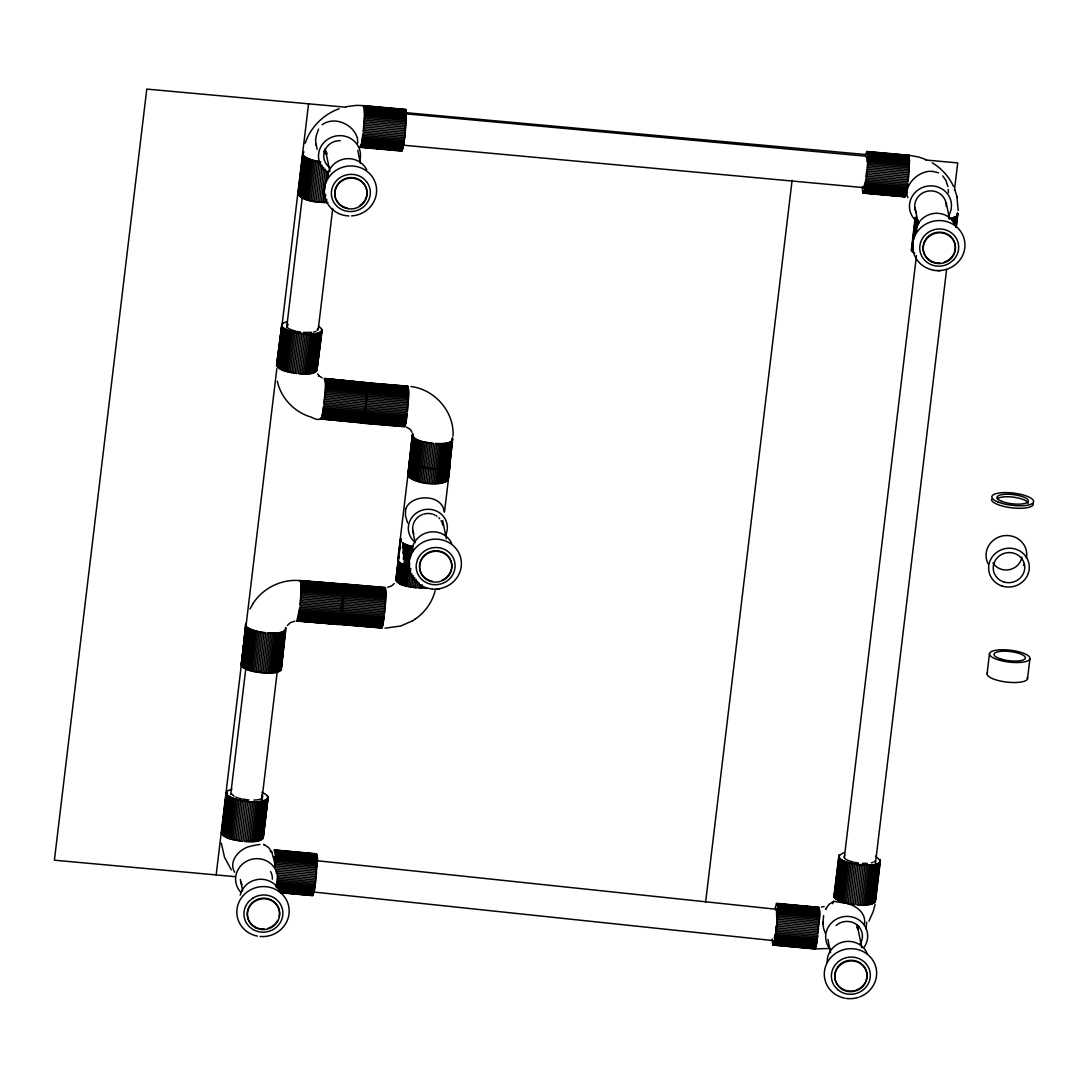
<?xml version="1.0" encoding="UTF-8"?>
<svg xmlns="http://www.w3.org/2000/svg" width="1088" height="1088" viewBox="0 0 1088 1088"><rect width="100%" height="100%" fill="white"/><g stroke="black" fill="none" stroke-linecap="round" stroke-linejoin="round"><path stroke-width="1.5" d="M339.184 620.364L339.918 624.458L343.25 604.982L343.454 583.97L342.094 587.044M361.855 421.722L362.766 423.232L365.826 406.178L366.765 387.763L366.085 382.704L365.418 383.479M342.761 610.001L384.554 613.537C384.676 606.193 387.614 592.81 384.649 587.942M365.663 407.837L407.442 411.332C407.415 404.886 410.53 389.912 407.211 386.974M341.292 584.718L342.149 584.079L342.802 590.118L341.768 609.008L300.002 605.608C300.519 597.366 301.947 588.853 300.37 580.693C282.132 578.612 262.97 587.942 253.069 603.486M453.03 436.234C454.553 411.985 434.86 389.368 410.897 386.539M274.87 867.612C274.584 862.634 276.937 853.468 274.162 850.313M312.038 894.839C315.819 893.058 315.262 878.764 316.486 873.147C315.139 867.952 321.776 851.564 312.365 854.189M772.208 939.053C773.677 966.838 781.674 884.952 775.173 907.963M776.329 929.601L818.081 933.409C816.34 927.52 825.425 904.985 814.654 907.487M324.741 378.461L366.452 382.663L367.105 390.796L365.622 408.53L323.898 404.328C324.061 397.229 327.379 383.411 324.224 379.059M404.722 110.541L405.62 109.439L406.3 115.015L404.954 135.918L363.202 132.11L364.494 115.26L363.882 105.631L356.619 105.359L346.025 106.733M862.294 187C863.41 214.608 871.814 137.129 865.504 154.89M866.388 177.915L908.14 181.71L909.473 160.82L908.806 155.244L907.909 156.346M956.855 196.262L958.174 210.528M875.432 856.188C898.688 872.562 818.625 863.219 844.383 852.543M956.855 217.899L957.454 212.894C959.099 217.41 951.728 217.913 948.804 218.321M342.162 597.625L342.19 591.546M776.778 919.17L776.451 908.534L775.608 909.935M447.78 477.7C447.59 488.539 407.986 483.956 408.34 473.742M408.898 468.751L412.787 433.826C412.855 442.163 427.149 441.986 433.459 443.414L429.012 483.344M318.539 326.087C329.27 333.499 308.638 335.485 303.661 333.798L298.52 373.714C303.362 373.633 317.941 375.918 316.268 368.166M417.724 581.278L416.99 587.942C410.734 586.5 396.467 586.758 396.386 578.517M316.064 872.236L316.023 859.18M823.616 915.606L823.004 923.005A21.039 0.721 84.5 0 1 823.521 928.227L824.133 929.941M341.795 604.003L341.156 610.422M866.565 171.306L866.048 176.514M776.261 925.67L775.676 930.743M338.966 624.254L296.548 620.799L338.613 624.512L341.768 609.008M281.806 662.578L281.248 667.583C280.84 674.927 268.233 672.574 262.956 672.874C255.612 671.663 245.779 671.609 241.114 664.986L246.296 623.084L245.915 626.402M241.291 665.502L245.902 623.533M242.583 656.39L243.141 651.386M243.698 646.394L244.256 641.403M244.814 636.398L245.371 631.407M241.604 666.033L245.643 624.009M242.053 666.577L246.038 626.062M242.638 667.107L246.5 626.593M243.358 667.638L247.792 627.667L247.085 627.137M244.202 668.168L248.635 628.198L247.792 627.667M245.154 668.685L249.601 628.701L248.635 628.198M246.242 669.174L250.675 629.204L249.601 628.701M247.425 669.664L251.858 629.694L250.675 629.204M248.703 670.126L253.137 630.156L251.858 629.694M250.063 670.562L254.51 630.591L253.137 630.156M251.518 670.97L255.966 630.999L254.51 630.591M253.028 671.35L257.475 631.38L255.966 630.999M254.606 671.704L259.053 631.734L257.475 631.38M256.224 672.017L260.671 632.046L259.053 631.734M257.883 672.289L262.33 632.318L260.671 632.046M259.57 672.534L264.017 632.55L262.33 632.318M261.27 672.724L265.703 632.754L264.017 632.55M262.956 672.874L267.403 632.903C272.68 632.59 285.274 634.943 285.695 627.613M264.642 672.982L269.09 633.012M266.302 673.05L270.749 633.08M267.934 673.064L272.381 633.094M269.511 673.05L273.958 633.066M271.034 672.969L275.482 632.998M272.49 672.86L276.937 632.89M273.863 672.71L278.31 632.726M275.155 672.506L279.602 632.536M276.338 672.262L280.786 632.291M277.426 671.99L281.874 632.006M278.406 671.663L282.853 631.693M279.262 671.31L283.696 631.339M279.983 670.929L284.43 630.958M280.582 670.521L285.029 630.55M282.363 657.587L282.921 652.596M283.478 647.591L284.022 642.6M284.58 637.595L285.138 632.604M281.044 670.072L285.491 630.102M281.37 669.61L285.94 628.13M395.855 579.958L400.819 538.506L400.262 543.51M395.964 580.475L398.738 555.465M399.106 552.119L400.506 538.968M407.823 475.225L412.311 434.792M396.222 580.992L398.793 556.838M399.364 552.65L399.894 546.842M407.946 475.755L412.474 434.302M397.215 574.75L397.582 571.418M398.317 564.74L398.684 561.408M396.603 581.522L398.82 561.517M408.19 476.286L412.651 436.356M409.156 469.975L409.714 464.984M410.271 459.993L410.638 456.661M411.386 450.01L411.754 446.678M412.488 440.028L412.869 436.696M408.585 476.816L413.046 436.9M397.134 582.053L399.35 562.047M409.115 477.36L413.576 437.43M397.8 582.583L400.017 562.564M409.782 477.904L414.242 437.974M398.589 583.1L400.806 563.094M402.465 548.094L403.022 543.089L402.234 542.558M410.57 478.434L415.031 438.505M399.5 583.617L401.717 563.611M402.818 553.602L403.934 543.606L403.022 543.089M411.495 478.965L415.942 439.035M400.52 584.12L402.737 564.114M403.294 559.11L404.954 544.109L403.934 543.606M412.529 479.468L416.976 439.552M401.662 584.61L406.096 544.585L404.954 544.109M413.658 479.971L418.118 440.042M402.9 585.072L407.334 545.061L406.096 544.585M414.909 480.447L419.356 440.518M404.233 585.521L408.666 545.51L407.334 545.061M416.242 480.896L420.689 440.966M405.647 585.942L410.081 545.918L408.666 545.51M417.656 481.318L422.103 441.402M407.13 586.337L409.714 562.986M410.271 557.981L411.563 546.312L410.081 545.918M419.152 481.726L423.599 441.796M408.68 586.69L410.706 568.358M412.556 551.684L412.923 548.338M420.702 482.079L425.15 442.163M410.285 587.017L411.767 573.675M422.307 482.419L426.754 442.49M411.93 587.316L413.222 575.634M423.953 482.705L428.4 442.775M413.603 587.561L414.705 577.565M425.626 482.963L430.073 443.034M415.29 587.778L416.214 579.442M427.312 483.167L431.759 443.251M419.234 583.073L418.676 588.078L426.632 588.064M430.698 483.466L435.146 443.537C439.987 443.265 453.193 445.169 452.227 437.77M420.349 588.159L420.716 584.827M432.371 483.548L436.818 443.618M421.994 588.2L422.362 584.868M434.017 483.589L438.464 443.659M435.608 483.575L440.069 443.646M437.158 483.521L441.606 443.591M438.641 483.426L443.102 443.496M440.055 483.276L444.502 443.36M441.374 483.099L445.835 443.17M442.612 482.868L447.059 442.938M443.741 482.596L448.188 442.68M444.761 482.297L449.208 442.367M445.658 481.957L450.119 442.027M446.447 481.576L447.005 476.585M447.372 473.253L450.894 441.646M447.277 479.495L451.547 441.238M449.82 459.394L450.187 456.076M450.935 449.412L451.302 446.094M447.617 480.733L448.161 475.742M448.718 470.75L452.064 440.803M447.984 480.27L452.554 438.314M448.229 479.781L452.744 438.845M296.847 621.112L299.826 607.24L341.591 610.64M404.002 426.074C406.722 426.061 406.341 416.106 407.266 412.964L365.473 409.469M216.172 874.929L244.27 640.397M244.678 637.01L245.29 631.951M245.888 626.892L276.814 368.737M277.426 363.664L278.038 358.605M278.433 355.232L279.045 350.173M279.453 346.8L308.557 103.822M261.773 792.295C279.371 800.088 254.075 803.556 247.724 801.421L242.937 841.391C235.797 839.936 225.488 839.909 221.517 832.864L226.372 792.39L228.086 790.568L231.907 789.249M327.964 202.64C318.09 201.987 304.327 202.572 298.085 193.8L302.94 153.326L304.001 151.912M221.598 833.394L226.59 791.887M298.166 194.33L303.158 152.823M221.83 833.925L226.943 791.425M298.398 194.861L302.94 153.326M222.197 834.482L226.984 794.512L226.372 792.39M298.765 195.418L303.185 154.904M222.714 835.026L226.984 794.512M299.282 195.962L303.552 155.448M223.366 835.584L228.154 795.627L227.501 795.07M299.921 196.52L304.708 156.55L304.069 156.006M224.142 836.142L228.929 796.171L228.154 795.627M300.71 197.078L305.497 157.107L304.708 156.55M225.053 836.686L229.84 796.715L228.929 796.171M301.621 197.622L306.408 157.651L305.497 157.107M230.71 794.485L245.834 668.318M286.674 327.447L302.192 197.907M226.086 837.216L230.887 797.246L229.84 796.715M302.654 198.152L307.442 158.182L306.408 157.651M227.242 837.733L232.03 797.762L230.887 797.246M303.81 198.669L308.598 158.698L307.442 158.182M228.494 838.236L233.281 798.266L232.03 797.762M305.062 199.158L309.849 159.202L308.598 158.698M229.854 838.712L234.641 798.742L233.281 798.266M306.422 199.648L311.209 159.678L309.849 159.202M231.295 839.161L236.082 799.19L234.641 798.742M307.863 200.097L312.65 160.126L311.209 159.678M232.805 839.582L237.606 799.612L236.082 799.19M309.373 200.518L314.16 160.548L312.65 160.126M234.396 839.977L239.183 800.006L237.606 799.612M310.964 200.913L315.751 160.942L314.16 160.548M236.042 840.33L240.829 800.374L239.183 800.006M312.61 201.266L317.397 161.31L315.751 160.942M237.728 840.657L242.515 800.686L240.829 800.374M314.296 201.593L319.083 161.622L317.397 161.31M239.455 840.942L244.242 800.972L242.515 800.686M316.01 201.878L320.606 163.581M241.196 841.187L245.983 801.217L244.242 800.972M317.75 202.123L322.143 165.485M319.505 202.314L323.694 167.348M249.478 801.57L244.691 841.541C250.634 841.364 259.393 843.173 263.296 837.638L268.083 797.681M321.246 202.477L325.244 169.17M246.418 841.65L251.206 801.693M322.986 202.586L326.767 170.952M248.118 841.718L252.906 801.747M324.686 202.654L325.679 194.33M327.678 177.67L328.277 172.679M249.778 841.731L254.565 801.774M326.346 202.667L326.74 199.335M251.396 841.704L256.183 801.747M252.946 841.636L257.734 801.666M254.415 841.514L259.202 801.557M255.802 841.35L260.59 801.394M261.8 798.769L261.759 795.015M257.094 841.146L261.882 801.176M262.058 798.347L277.372 670.507M318.213 329.623L332.724 208.502M262.358 799.585L262.208 795.437M258.291 840.902L263.078 800.931M259.379 840.602L264.166 800.646M260.331 840.276L265.132 800.306M261.174 839.909L265.962 799.952M261.882 839.514L266.669 799.544M262.453 839.079L267.634 796.076M262.874 838.63L267.934 796.62M263.16 838.141L268.083 797.15M397.732 559.994L409.7 460.074M444.53 511.741L450.119 465.106M705.582 902.428L792.105 180.241M859.833 864.715L855.046 904.672C847.892 903.339 838.508 903.04 833.911 896.634L838.943 855.141M914.722 253.368L911.363 250.077L915.185 217.41M834.115 897.178L838.902 857.208M911.581 250.621L915.566 217.314M833.911 896.634L835.135 889.644M835.53 886.326L836.128 881.321M836.522 877.989L837.121 872.998M837.719 868.006L838.318 863.002M838.726 859.67L839.324 854.678M912.791 241.427L913.39 236.436M913.784 233.104L914.396 228.099M914.994 223.108L915.593 218.117M834.469 897.722L839.256 857.766M911.934 251.165L915.715 219.531M834.958 898.28L839.746 858.31M912.424 251.722L913.226 245.058M914.015 238.394L916.409 218.416M835.598 898.838L840.385 858.867M913.063 252.266L913.458 248.948M915.049 235.62L916.844 220.633M836.359 899.382L841.146 859.411M916.422 231.173L917.823 219.518M837.257 899.926L842.044 859.955M918.122 225.053L918.517 221.734M838.277 900.456L843.064 860.499M844.342 857.507L916.463 255.626M839.419 900.986L844.206 861.016M840.657 901.476L845.444 861.519M842.003 901.966L846.79 861.995M843.431 902.414L848.218 862.458M844.941 902.85L849.728 862.879M846.518 903.244L851.306 863.274M848.164 903.611L852.951 863.641M849.837 903.938L854.624 863.967M851.55 904.223L856.351 864.253M853.291 904.468L858.078 864.511M861.587 864.878L856.8 904.835C862.036 904.563 875.255 906.984 875.214 899.422L875.813 894.431M858.527 904.958L863.314 864.987M860.227 905.026L865.028 865.055M861.9 905.053L866.687 865.082M863.518 905.026L868.306 865.069M865.069 904.958L869.87 865.001M866.565 904.849L871.352 864.878M867.966 904.686L872.753 864.729M865.939 928.962L866.742 922.216M954.475 189.91L957.712 162.914L925.589 159.99M869.271 904.482L874.058 864.525M870.468 904.237L875.255 864.28M952.326 221.054L952.721 217.722M875.486 863.056L946.587 269.606M871.57 903.951L876.357 863.994M953.224 222.428L953.822 217.437M872.549 903.638L877.336 863.668M953.999 223.774L954.802 217.11M873.406 903.271L878.193 863.301M954.652 225.08L955.658 216.743M874.126 902.877L878.914 862.906M955.373 224.686L956.379 216.349M874.711 902.455L879.498 862.485M955.767 225.923L956.964 215.927M876.411 889.426L877.01 884.435M877.404 881.103L878.002 876.112M878.601 871.121L879.199 866.116M879.594 862.784L880.002 859.452M955.862 226.222L956.257 222.89M875.16 901.993L880.274 859.996M956.012 227.134L957.739 213.438M875.459 901.517L880.41 860.54M956.284 227.297L957.875 213.982M987.088 673.744L989.482 653.766M1027.507 678.776L1029.901 658.784A20.373 5.97 6.8 0 0 1000.878 649.781A20.373 5.97 6.8 0 0 998.362 659.886A20.373 5.97 6.8 0 0 1029.901 658.784M401.322 150.81L402.982 148.213L404.954 135.918M339.782 624.43L381.725 627.994L382.786 625.26L384.377 615.142L342.57 611.606M948.45 192.63L948.246 189.462M814.327 948.138C817.156 948.79 816.925 938.06 817.877 935.082L776.138 931.274M298.085 193.8L298.724 192.318M303.661 333.798L301.961 333.622L296.82 373.538C290.088 372.028 280.01 371.919 276.583 364.997L281.833 324.605L283.642 322.878L287.49 321.667M276.624 365.514L282.078 324.129M276.801 366.03L281.833 324.605M277.127 366.574L282.472 323.68M277.576 367.105L282.717 327.202L281.942 326.128M278.174 367.649L282.717 327.202M278.895 368.193L284.036 328.29L283.315 327.746M279.738 368.737L284.879 328.821L284.036 328.29M280.718 369.267L285.858 329.351L284.879 328.821M221.517 832.864L222.659 830.946M286.824 327.556L287.762 323.938L287.327 327.257M281.792 369.77L286.933 329.868L285.858 329.351M282.975 370.274L288.116 330.371L286.933 329.868M284.267 370.763L289.408 330.847L288.116 330.371M285.627 371.212L290.768 331.31L289.408 330.847M287.082 371.647L292.223 331.731L290.768 331.31M288.592 372.055L293.746 332.139L292.223 331.731M290.17 372.422L295.31 332.506L293.746 332.139M291.802 372.762L296.942 332.846L295.31 332.506M293.447 373.062L298.588 333.146L296.942 332.846M295.134 373.32L300.274 333.404L298.588 333.146M300.193 373.85L305.334 333.934M301.852 373.932L306.993 334.03M303.47 373.986L308.611 334.07M305.048 373.973L310.189 334.07M306.558 373.932L311.698 334.016M308.013 373.837L313.154 333.934M309.373 373.701L314.527 333.798M310.665 373.524L315.806 333.608M311.848 373.306L316.989 333.39M312.922 373.034L318.063 333.132M313.888 372.735L319.029 332.819M314.731 372.395L319.872 332.493M315.452 372.028L320.593 332.112M316.037 371.62L321.178 331.704M316.499 371.185L321.64 331.282M316.812 370.722L322.048 329.31M316.989 370.246L322.157 329.827M359.462 146.581C362.236 147.587 362.086 136.598 363.011 133.783L404.75 137.578M362.032 421.437L362.467 423.191L365.622 408.53M904.386 196.18C907.161 197.186 907.011 186.211 907.936 183.382L866.184 179.588M274.638 867.585L274.842 865.871M277.29 381.072C280.881 398.099 294.481 412.284 311.127 417.098C324.183 424.021 321.762 414.392 323.694 405.933L365.405 410.149M364.766 411.563L364.453 413.644M865.409 181.274L863.668 188.02L863.097 186.415M340.68 613.822L340.027 617.386M364.67 411.998L364.317 414.011M775.186 934.089L774.33 938.21M403.634 141.29L403.131 143.752M405.62 509.102C411.25 493.53 442.612 493.83 444.176 511.85M276.583 364.997L276.937 364.045M875.078 904.441L873.188 911.622L868.904 921.142M859.03 926.378L857.847 928.948M342.135 590.24L342.938 588.445L342.761 606.111L341.265 617.073L340 619.494M435.159 590.689C432.235 602.194 424.946 612.462 415.14 619.14M357.53 143.426L357.707 142.324A21.039 0.721 84.5 0 0 357.449 138.421C353.627 124.182 334.383 115.668 322.102 124.794M405.674 508.817L405.43 515.685L407.619 522.974M305.225 143.181C310.461 127.269 323.449 114.322 339.184 108.718M327.23 153.762L326.373 152.293M864.348 923.916A24.385 2.734 -81.1 0 0 864.688 922.529C865.368 911.622 854.474 904.726 844.914 902.986A21.488 6.569 -4.8 0 1 840.521 902.401L833.802 901.34A13.926 13.246 -11.5 0 1 833.435 902.142M318.594 129.091L316.227 135.714A24.385 2.734 -81.1 0 1 315.547 140.529L317.138 149.328M365.745 383.738L366.602 382.745L324.578 378.515M341.999 583.93L300.07 580.516L299.513 581.318L342.407 584.814M249.954 609.008L253.273 603.16M363.174 106.23L363.882 105.631M866.021 157.094L866.755 157.08L867.054 161.772M857.888 925.738L856.664 927.778M317.206 330.453L317.533 328.93M287.286 625.559L290.374 622.635L294.821 621.139M394.237 583.549L391.544 585.915L387.79 587.302M241.849 663.054L241.114 664.986M874.847 861.138L874.072 861.805M912.506 247.642L911.363 250.077M844.75 855.29C841.813 859.534 850.571 861.206 853.359 862.077M287.259 324.238C284.09 328.358 292.835 330.249 295.582 331.119M384.921 628.17L400.765 626.022L412.624 620.758M412.461 620.867L415.33 619.018M315.846 331.391L313.602 332.085M833.843 901.231L829.029 904.4L825.561 909.119A13.926 13.246 -11.5 0 0 826.404 908.779M872.889 862.376L871.338 862.825M824.16 906.522L821.372 907.066M259.991 844.465L254.306 845.322A21.039 6.419 -4.8 0 1 249.669 846.423C239.047 849.279 228.208 861.111 234.641 872.25M828.974 948.464L814.735 948.954M311.685 332.398L303.266 332.411M253.939 800.102C256.7 799.694 262.793 800.17 262.766 796.253M867.286 863.369L862.376 863.369M432.534 589.274L439.158 589.057M933.545 270.368L940.141 270.79M299.894 580.638L342.149 584.079M299.703 580.91L342.285 584.378M300.737 581.998L342.516 585.385M300.832 582.692L342.611 586.092M300.914 583.535L342.679 586.922M300.968 584.487L342.734 587.874M301.009 585.548L342.774 588.948M301.036 586.718L342.802 590.118M301.036 587.996L342.815 591.396M301.022 589.356L342.802 592.756M300.995 590.798L342.761 594.198M300.941 592.321L342.72 595.707M300.886 593.885L342.652 597.285M300.805 595.517L342.57 598.903M300.71 597.176L342.475 600.562M300.587 598.849L342.366 602.249M300.465 600.549L342.23 603.949M300.315 602.249L342.094 605.649M300.166 603.935L341.931 607.335M299.635 608.831L341.414 612.231M299.445 610.368L341.21 613.754M299.241 611.837L341.02 615.223M299.037 613.224L340.802 616.61M298.833 614.516L340.598 617.916M298.615 615.726L340.381 619.126M298.398 616.828L340.177 620.228M298.194 617.821L339.959 621.207M297.976 618.678L339.755 622.078M297.772 619.426L339.551 622.826M297.568 620.038L339.347 623.438M297.378 620.514L339.143 623.914M296.684 621.03L338.79 624.458M366.085 382.704L407.878 386.199M365.772 382.813L408.014 386.362M365.595 383.071L408.136 386.662M366.452 383.615L408.245 387.097M366.547 384.186L408.34 387.682M366.629 384.907L408.422 388.389M366.683 385.737L408.476 389.218M366.738 386.689L408.53 390.184M366.765 387.763L408.558 391.258M366.778 388.946L408.558 392.428M366.765 390.225L408.558 393.706M366.738 391.585L408.53 395.08M366.71 393.026L408.49 396.522M366.642 394.55L408.435 398.031M366.574 396.127L408.367 399.609M366.479 397.746L408.272 401.227M366.384 399.405L408.177 402.886M366.262 401.091L408.054 404.573M366.126 402.791L407.918 406.273M365.976 404.491L407.769 407.973M365.826 406.178L407.619 409.659M365.296 411.06L407.089 414.555M365.106 412.597L406.898 416.078M364.902 414.052L406.694 417.547M364.698 415.439L406.49 418.921M364.494 416.731L406.286 420.226M364.29 417.942L406.082 421.423M364.086 419.03L405.878 422.525M363.882 420.022L405.674 423.504M363.678 420.879L405.47 424.374M363.474 421.614L405.266 425.109M363.283 422.226L405.076 425.721M363.106 422.702L404.899 426.183M362.331 422.96L404.722 426.523M362.467 423.191L404.546 426.714M343.182 583.916L385.261 587.506M343.019 584.093L385.383 587.751M342.842 584.419L385.492 588.146M343.781 585.126L385.587 588.662M343.862 585.793L385.669 589.315M343.93 586.568L385.723 590.104M343.971 587.479L385.778 591.015M343.998 588.513L385.805 592.035M344.012 589.642L385.818 593.178M344.012 590.879L385.818 594.415M341.822 591.654L345.168 591.94M343.985 592.212L385.791 595.748M341.673 592.498L345.005 592.783M343.958 593.626L385.75 597.162M343.903 595.109L385.696 598.645M343.822 596.659L385.628 600.195M343.74 598.264L385.533 601.8M343.631 599.91L385.438 603.446M343.522 601.596L385.315 605.132M343.386 603.282L385.193 606.818M343.25 604.982L385.043 608.518M343.101 606.682L384.894 610.218M342.924 608.355L384.73 611.891M342.38 613.17L384.186 616.706M342.19 614.652L383.996 618.188M341.986 616.08L383.792 619.602M341.782 617.413L383.588 620.949M341.591 618.65L383.384 622.186M341.387 619.793L383.18 623.329M341.183 620.813L382.976 624.349M340.979 621.738L382.786 625.26M340.789 622.526L382.582 626.062M340.598 623.179L382.391 626.715M340.408 623.71L382.214 627.246M339.538 623.941L382.038 627.64M339.646 624.254L381.874 627.885M248.907 799.979L242.42 799.068M363.555 105.645L405.62 109.439M866.728 151.45L908.806 155.244M364.018 105.849L405.77 109.657M866.551 151.667L908.956 155.462M364.14 106.216L405.892 110.01M867.326 152.021L909.078 155.815M364.262 106.719L406.001 110.514M867.435 152.524L909.187 156.318M364.358 107.358L406.096 111.166M867.53 153.163L909.282 156.971M364.426 108.134L406.178 111.942M867.612 153.938L909.364 157.746M345.753 107.209L146.785 89.094L54.4 860.2L235.28 876.67M404.913 112.594L866.429 154.605M364.48 109.045L406.232 112.839M867.666 154.85L909.418 158.644M364.521 110.078L406.273 113.873M867.707 155.883L909.459 159.678M404.79 113.71L866.415 156.25M364.548 111.221L406.3 115.015M867.734 157.026L909.473 160.82M364.548 112.472L406.3 116.266M867.734 158.277L909.473 162.071M364.534 113.818L406.273 117.613M867.707 159.623L909.459 163.418M364.494 115.26L406.246 119.054M867.68 161.065L909.432 164.859M364.439 116.77L406.191 120.578M867.626 162.574L909.364 166.382M364.371 118.361L406.11 122.169M867.544 164.166L909.296 167.96M364.276 120.006L406.028 123.801M867.462 165.811L909.201 169.606M364.167 121.693L405.919 125.501M867.354 167.498L909.092 171.292M364.045 123.42L405.797 127.214M867.231 169.225L908.97 173.019M363.909 125.161L405.647 128.969M867.082 170.966L908.834 174.76M363.746 126.915L405.498 130.71M866.932 172.72L908.684 176.514M363.582 128.67L405.321 132.464M866.769 174.474L908.507 178.269M363.406 130.397L405.144 134.205M866.578 176.202L908.33 180.01M362.794 135.402L404.546 139.196M865.98 181.206L907.732 185.001M362.576 136.952L404.328 140.76M865.762 182.757L907.514 186.565M362.358 138.434L404.11 142.242M865.545 184.239L907.297 188.047M362.141 139.835L403.879 143.643M865.314 185.64L907.066 189.448M361.91 141.141L403.662 144.949M865.096 186.946L906.834 190.754M403.811 145.248L863.722 187.626M361.678 142.351L403.43 146.146M864.865 188.156L906.617 191.95M361.461 143.439L403.199 147.234M864.634 189.244L906.386 193.038M361.23 144.418L402.982 148.213M864.416 190.223L906.168 194.018M361.012 145.262L402.764 149.056M864.198 191.066L905.937 194.861M360.794 145.982L402.546 149.777M863.981 191.787L905.733 195.582M360.59 146.554L402.342 150.362M863.777 192.358L905.515 196.166M369.485 147.492L372.817 147.791M381.167 148.553L384.513 148.866M392.863 149.614L396.195 149.926M870.998 193.147L874.33 193.446M882.681 194.208L886.026 194.507M894.377 195.269L897.709 195.568M360.386 147.002L402.138 150.797M863.573 192.807L905.325 196.602M364.589 147.465L372.939 148.226M376.285 148.526L384.635 149.287M387.967 149.6L396.318 150.362M866.102 193.12L874.453 193.882M877.798 194.181L886.135 194.942M889.481 195.242L897.831 196.003M901.177 196.316L904.509 196.615M359.72 147.302L401.948 151.096M862.893 193.106L905.134 196.901M274.516 849.973L316.418 853.822M274.339 850.068L316.567 854.026M277.494 850.612L285.845 851.374M289.19 851.673L297.541 852.434M300.873 852.734L309.223 853.495M312.569 853.808L315.901 854.107M274.951 850.571L316.69 854.366M277.304 850.993L280.636 851.306M288.986 852.054L294.005 852.516M300.682 853.128L305.687 853.577M275.06 851.047L316.812 854.855M275.155 851.673L316.907 855.481M275.237 852.434L316.975 856.242M275.291 853.332L317.043 857.126M275.332 854.338L317.084 858.146M275.359 855.481L317.111 859.275M275.359 856.718L317.111 860.513M776.628 903.366L818.856 907.324M275.346 858.051L317.098 861.846M776.438 903.598L788.134 904.672M791.466 904.971L799.816 905.733M803.162 906.032L811.512 906.794M814.858 907.106L818.19 907.406M777.226 903.87L818.978 907.664M776.247 903.992L782.925 904.604M791.275 905.352L796.294 905.814M802.971 906.426L807.976 906.875M777.349 904.346L819.087 908.154M777.444 904.971L819.182 908.779M275.318 859.479L317.057 863.274M777.512 905.733L819.264 909.541M275.264 860.989L317.002 864.783M777.58 906.63L819.332 910.425M777.621 907.637L819.373 911.445M275.196 862.566L316.934 866.361M777.648 908.766L819.386 912.574M275.101 864.198L316.853 868.006M777.648 910.017L819.4 913.811M777.634 911.35L819.386 915.144M274.992 865.885L316.744 869.693M777.594 912.778L819.346 916.572M276.542 867.762L316.622 871.406M777.553 914.287L819.291 918.082M276.406 869.502L316.486 873.147M777.471 915.865L819.223 919.659M276.257 871.257L316.336 874.902M777.39 917.497L819.128 921.305M276.08 873.011L316.159 876.656M777.281 919.183L819.033 922.991M277.576 874.902L315.982 878.397M777.158 920.91L818.91 924.705M277.386 876.615L315.792 880.11M777.022 922.651L818.774 926.446M277.182 878.288L315.588 881.783M776.873 924.406L818.611 928.2M276.978 879.906L315.384 883.402M776.696 926.146L818.448 929.954M276.76 881.47L315.166 884.966M776.519 927.887L818.271 931.695M276.542 882.966L314.949 886.462M276.311 884.381L314.731 887.876M276.094 885.7L314.5 889.195M275.862 886.91L314.269 890.406M775.921 932.906L817.673 936.7M277.304 888.175L314.051 891.521M278.746 889.318L313.82 892.5M775.703 934.47L817.455 938.264M278.528 890.174L313.602 893.37M775.486 935.966L817.238 939.76M278.31 890.909L313.385 894.105M279.779 891.657L313.181 894.703M288.66 892.718L293.665 893.166M300.342 893.778L303.688 894.091M279.575 892.119L312.977 895.152M283.764 892.677L312.161 895.261M775.268 937.366L817.006 941.174M281.058 892.582L312.786 895.465M280.718 892.772L312.61 895.642M775.037 938.686L816.789 942.494M774.806 939.91L816.558 943.704M774.588 941.011L816.326 944.819M774.357 942.004L816.109 945.798M774.139 942.861L815.891 946.669M773.922 943.595L815.674 947.403M773.718 944.194L815.47 948.002M779.253 944.955L784.258 945.404M790.949 946.016L795.954 946.465M802.631 947.077L805.977 947.376M773.514 944.656L815.266 948.45M773.323 944.969L815.075 948.763M772.834 945.023L814.898 948.94M324.401 378.719L366.738 382.976M325.122 379.127L366.846 383.343M325.217 379.63L366.942 383.846M325.298 380.27L367.023 384.472M325.366 381.045L367.078 385.247M325.407 381.929L367.118 386.131M325.421 382.935L367.146 387.138M325.434 384.064L367.146 388.266M325.407 385.274L367.132 389.49M325.38 386.594L367.105 390.796M325.326 387.994L367.05 392.197M325.258 389.477L366.969 393.679M325.162 391.014L366.887 395.216M325.054 392.618L366.778 396.821M324.931 394.25L366.656 398.453M324.795 395.923L366.52 400.126M324.646 397.61L366.357 401.812M324.469 399.31L366.194 403.512M324.292 400.996L366.017 405.212M324.102 402.682L365.826 406.885M323.476 407.497L365.187 411.699M323.245 408.993L364.97 413.195M323.027 410.421L364.752 414.623M322.796 411.767L364.521 415.97M322.565 413.018L364.29 417.221M322.334 414.174L364.058 418.377M322.116 415.222L363.841 419.424M321.898 416.146L363.61 420.349M321.681 416.949L363.392 421.151M321.463 417.629L363.188 421.831M321.273 418.173L362.984 422.375M362.794 422.783L320.579 418.975M320.443 418.812L362.617 423.055M315.302 860.54L777.811 909.418M312.215 891.874L774.724 940.766M245.983 801.217L247.724 801.421M908.657 155.162L919.074 157.121L925.983 159.596M300.274 333.404L301.961 333.622M858.446 863.002L854.583 862.349M300.655 332.098L296.806 331.405M319.083 161.622L320.797 161.908M381.575 627.966L381.235 627.014M411.563 546.312L413.114 546.679M241.182 798.796L238.857 798.184M938.618 172.829L932.81 171.374A24.385 6.977 10.8 0 1 928.567 171.306C918.082 173.006 908.562 181.22 906.753 191.91A21.488 0.734 84.5 0 1 906.902 194.983L907.95 197.635M406.382 427.122L410.162 429.23L412.066 432.33M274.489 862.485A21.488 0.734 84.5 0 0 274.312 860.866L271.742 852.054A13.926 13.246 -11.5 0 1 270.096 851.333M237.769 797.844L235.81 797.11M322.13 377.849L319.151 375.999M234.178 796.321L231.581 793.859M932.253 162.806C941.501 168.341 949.035 176.664 953.523 186.456M326.155 152.905L324.156 150.81M326.318 154.36L323.762 151.382M319.029 375.877L317.587 373.837M401.037 541.498L400.398 540.45M231.295 869.815L224.482 857.194L221.34 843.227M942.738 175.902L945.921 180.458L947.961 186.592M262.847 836.046L263.296 837.638M271.864 852.094L268.641 847.552L263.758 844.329A13.926 13.246 -11.5 0 0 264.098 845.131M825.357 933.286L824.364 930.607M954.856 189.652L956.991 196.792M315.697 144.31L316.01 145.234M946.234 202.749L949.566 219.164M914.994 207.604L918.34 224.019M857.14 924.705L861.805 947.689M827.9 939.406L830.579 952.544M442.68 520.635L446.352 538.696M357.775 150.334L360.441 163.472M412.583 530.128L414.922 541.62M325.203 148.621L329.882 171.605M240.339 879.498L242.678 890.99M822.691 921.767L822.95 924.27M273.591 856.705L273.686 857.847M274.584 857.045L274.679 860.254M413.794 533.555A15.15 14.416 -11.5 0 1 413.059 531.257M412.842 530.074A15.15 14.416 -11.5 0 1 412.828 526.442M413.032 525.246A15.15 14.416 -11.5 0 1 420.226 515.576M421.342 514.991A15.15 14.416 -11.5 0 1 422.511 514.502M423.722 514.094A15.15 14.416 -11.5 0 1 432.466 514.08M433.65 514.474A15.15 14.416 -11.5 0 1 434.792 514.964M435.894 515.549A15.15 14.416 -11.5 0 1 436.941 516.215M438.831 517.793A15.15 14.416 -11.5 0 1 439.661 518.69M441.075 520.676A15.15 14.416 -11.5 0 1 441.633 521.737M442.109 522.852A15.15 14.416 -11.5 0 1 442.748 525.191M415.453 542.572A19.557 18.605 -11.5 0 1 411.686 517.752A19.557 18.605 -11.5 0 1 437.294 511.442A19.557 18.605 -11.5 0 1 445.699 535.119M449.847 463.57A20.373 5.97 6.8 0 1 433.133 468.751A20.373 5.97 6.8 0 1 409.89 461.108M409.822 459.585A20.373 5.97 6.8 0 1 410.489 458.674M409.564 566.93A20.373 5.97 6.8 0 1 398.521 558.593M1027.235 677.239A20.373 5.97 6.8 0 1 1007.134 682.122A20.373 5.97 6.8 0 1 987.469 672.778M988.217 563.992A20.373 19.38 -11.5 0 1 1003.354 535.799A20.373 19.38 -11.5 0 1 1026.46 557.75M1024.257 563.91A20.373 19.38 -11.5 0 1 1023.373 565.325M1021.945 557.124A15.79 15.028 -11.5 0 1 1009.406 569.663A15.79 15.028 -11.5 0 1 992.95 563.04M997.247 498.834A15.79 4.624 6.8 0 1 1014.465 497.311A15.79 4.624 6.8 0 1 1028.078 503.431M1033.301 504.002A21.053 6.174 6.8 0 1 1012.343 507.906A21.053 6.174 6.8 0 1 991.467 499.406M412.094 549.726A20.754 19.747 -11.5 0 1 429.624 532.086A20.754 19.747 -11.5 0 1 451.67 543.374M432.235 589.002A26.221 24.942 -11.5 0 1 413.426 550.705A26.221 24.942 -11.5 0 1 458.021 551.412A26.221 24.942 -11.5 0 1 436.342 589.07M432.398 581.278A16.17 15.382 -11.5 0 1 421.641 558.702A16.17 15.382 -11.5 0 1 447.658 555.628A16.17 15.382 -11.5 0 1 442.054 580.135M916.436 213.044A15.79 15.028 -11.5 0 1 927.166 191.27A15.79 15.028 -11.5 0 1 946.206 206.394M919.061 222.986A21.053 20.033 -11.5 0 1 912.818 195.35A21.053 20.033 -11.5 0 1 941.882 188.863A21.053 20.033 -11.5 0 1 948.11 216.498M915.62 231.73A20.754 19.747 -11.5 0 1 931.314 213.928A20.754 19.747 -11.5 0 1 953.714 222.088M933.164 270.082A26.221 24.942 -11.5 0 1 918.585 230.058A26.221 24.942 -11.5 0 1 962.785 235.13A26.221 24.942 -11.5 0 1 937.23 270.545M931.777 261.392A16.17 15.382 -11.5 0 1 927.302 237.388A16.17 15.382 -11.5 0 1 952.816 239.02A16.17 15.382 -11.5 0 1 944.071 262.181M939.923 262.956A16.17 15.382 -11.5 0 1 937.122 262.888M935.734 262.684A16.17 15.382 -11.5 0 1 933.042 261.922M329.827 167.756A15.79 15.028 -11.5 0 1 324.727 150.729A15.79 15.028 -11.5 0 1 340.286 140.651M328.086 172.761A21.053 20.033 -11.5 0 1 320.933 146.662A21.053 20.033 -11.5 0 1 347.67 137.061A21.053 20.033 -11.5 0 1 359.489 161.5M327.202 178.405A20.754 19.747 -11.5 0 1 343.618 159.161A20.754 19.747 -11.5 0 1 366.67 169.701M348.881 215.941A26.221 24.942 -11.5 0 1 328.114 178.337A26.221 24.942 -11.5 0 1 372.98 177.834A26.221 24.942 -11.5 0 1 351.614 215.9M335.471 197.88A16.17 15.382 -11.5 0 1 352.254 177.575A16.17 15.382 -11.5 0 1 365.174 199.798M364.48 200.967A16.17 15.382 -11.5 0 1 359.543 205.782M347.385 208.066A16.17 15.382 -11.5 0 1 335.961 199.131M241.998 884.68A15.79 15.028 -11.5 0 1 241.196 882.178M270.626 871.61A15.79 15.028 -11.5 0 1 272.34 879.199M241.006 892.486A21.053 20.033 -11.5 0 1 252.185 859.194A21.053 20.033 -11.5 0 1 276.597 884.53M240.23 895.152A20.754 19.747 -11.5 0 1 258.862 879.349A20.754 19.747 -11.5 0 1 279.752 891.507M257.366 936.088A26.221 24.942 -11.5 0 1 243.1 895.723A26.221 24.942 -11.5 0 1 287.354 901.952A26.221 24.942 -11.5 0 1 260.059 936.469M258.577 928.363A16.17 15.382 -11.5 0 1 247.887 909.663A16.17 15.382 -11.5 0 1 267.349 898.552A16.17 15.382 -11.5 0 1 279.167 916.599M277.726 920.407A16.17 15.382 -11.5 0 1 268.274 928.173M264.126 928.962A16.17 15.382 -11.5 0 1 259.937 928.69M833.027 902.931A13.926 13.246 -11.5 0 1 832.551 903.679M836.101 925.48A15.79 15.028 -11.5 0 1 856.882 924.8A15.79 15.028 -11.5 0 1 859.901 944.384M830.198 949.226A21.053 20.033 -11.5 0 1 831.912 922.447A21.053 20.033 -11.5 0 1 859.928 920.638A21.053 20.033 -11.5 0 1 864.307 947.022M827.22 962.431A20.754 19.747 -11.5 0 1 843.635 941.882A20.754 19.747 -11.5 0 1 867.218 953.618M844.818 998.186A26.221 24.942 -11.5 0 1 828.145 961.044A26.221 24.942 -11.5 0 1 870.658 957.399A26.221 24.942 -11.5 0 1 859.642 996.921M858.35 997.37A26.221 24.942 -11.5 0 1 846.151 998.417M846.029 990.474A16.17 15.382 -11.5 0 1 835.625 970.918A16.17 15.382 -11.5 0 1 856.596 961.166A16.17 15.382 -11.5 0 1 865.776 981.294M865.191 982.518A16.17 15.382 -11.5 0 1 855.739 990.284M854.379 990.665A16.17 15.382 -11.5 0 1 847.389 990.801M417.493 559.667L416.282 564.359A19.516 18.564 -11.5 0 0 441.796 583.644A19.516 18.564 -11.5 0 0 449.766 553.058A19.516 18.564 -11.5 0 0 417.52 559.626L417.52 559.626M953.578 259.855L949.688 263.051A19.516 18.564 -11.5 0 1 919.904 250.376A19.516 18.564 -11.5 0 1 945.05 229.718A19.516 18.564 -11.5 0 1 953.578 259.855M252.892 898.103L249.043 901.286A19.516 18.564 -11.5 0 0 257.57 931.423A19.516 18.564 -11.5 0 0 282.717 910.765A19.516 18.564 -11.5 0 0 252.933 898.09L252.933 898.09M319.45 376.298L318.702 375.564L319.45 376.298M367.254 182.594L364.004 178.976A19.516 18.564 -11.5 0 0 332.275 187.721A19.516 18.564 -11.5 0 0 353.423 211.344A19.516 18.564 -11.5 0 0 367.282 182.634L367.282 182.634M837.719 989.658L834.469 986.041A19.516 18.564 -11.5 0 1 848.314 957.29A19.516 18.564 -11.5 0 1 869.448 980.914A19.516 18.564 -11.5 0 1 837.719 989.658M1000.919 659.042A15.79 4.624 6.8 0 0 1025.358 658.199A15.79 4.624 6.8 0 0 1002.864 651.209A15.79 4.624 6.8 0 0 1000.919 659.042M1003.544 581.862A15.79 15.028 -11.5 0 0 1024.515 564.781A15.79 15.028 -11.5 0 0 998.893 556.254A15.79 15.028 -11.5 0 0 1003.544 581.862M1001.966 585.983A20.373 19.38 -11.5 0 0 1029.017 563.951A20.373 19.38 -11.5 0 0 995.955 552.949A20.373 19.38 -11.5 0 0 1001.966 585.983M997.873 501.962A21.053 6.174 6.8 0 0 1032.879 503.037A21.053 6.174 6.8 0 0 1007.311 492.619A21.053 6.174 6.8 0 0 997.873 501.962M1001.572 501.269A15.79 4.624 6.8 0 0 1027.834 502.071A15.79 4.624 6.8 0 0 1008.658 494.265A15.79 4.624 6.8 0 0 1001.572 501.269M429.828 581.155A16.17 15.382 -11.5 0 0 451.71 564.155A16.17 15.382 -11.5 0 0 425.707 554.826A16.17 15.382 -11.5 0 0 429.828 581.155M931.899 261.977A16.17 15.382 -11.5 0 0 955.454 247.18A16.17 15.382 -11.5 0 0 930.648 235.334A16.17 15.382 -11.5 0 0 931.899 261.977M343.536 207.359A16.17 15.382 -11.5 0 0 367.105 192.562A16.17 15.382 -11.5 0 0 342.298 180.717A16.17 15.382 -11.5 0 0 343.536 207.359M256.088 927.982A16.17 15.382 -11.5 0 0 279.657 913.186A16.17 15.382 -11.5 0 0 254.85 901.326A16.17 15.382 -11.5 0 0 256.088 927.982M843.554 990.094A16.17 15.382 -11.5 0 0 867.109 975.297A16.17 15.382 -11.5 0 0 842.302 963.451A16.17 15.382 -11.5 0 0 843.554 990.094"/></g></svg>
